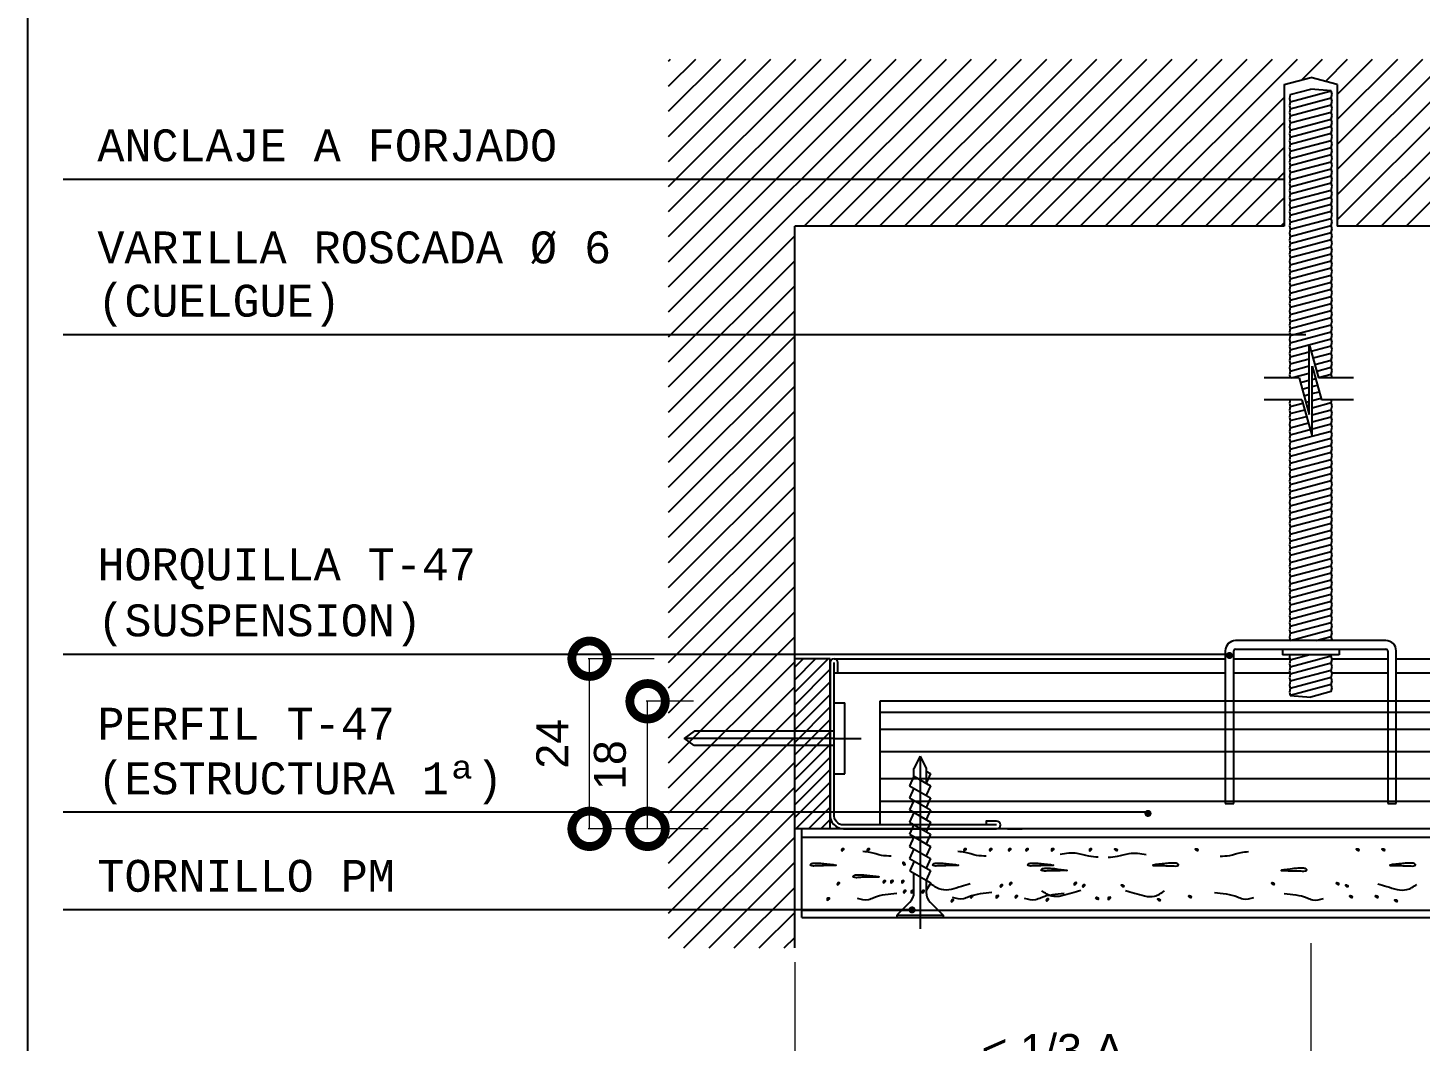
# Model space of a CAD drawing. Header units: millimetres. Extents: x 3383 to 4292, y 1469 to 1637.
# Drawn here: x 3481.3169 to 3481.5132, y 1569.6815 to 1569.8245 of the extents above; entities that cross this region are included whole.
import ezdxf

# ---------------------------------------------------------------- set-up
doc = ezdxf.new("R2010")
doc.units = ezdxf.units.MM
doc.header["$LTSCALE"] = 0.0035
doc.linetypes.add('DASHED', pattern=[0.75, 0.5, -0.25])
doc.layers.get('0').update_dxf_attribs({"lineweight": 5})
doc.layers.get('DEFPOINTS').update_dxf_attribs({"lineweight": 5})
doc.layers.add('AT_texto', color=7, linetype='Continuous', lineweight=5)
for name, color, linetype in [('CORTE', 2, 'Continuous'), ('COTAS', 1, 'Continuous'), ('DIBUJO', 7, 'Continuous'), ('LOGO_PLADUR', 7, 'Continuous'), ('MARCO', 7, 'Continuous'), ('MONTANTE', 3, 'Continuous'), ('PLACA', 7, 'Continuous'), ('PLACA_SOMBEADO', 9, 'Continuous'), ('SOMBRA', 8, 'Continuous'), ('TEXTO', 2, 'Continuous')]:
    doc.layers.add(name, color=color, linetype=linetype)
doc.styles.get("Standard").update_dxf_attribs({"font": 'LUCON.TTF'})
doc.styles.add('STYLE2', font='ARIAL.TTF')
doc.dimstyles.get("Standard").update_dxf_attribs({"dimtxt": 0.18, "dimasz": 0.18, "dimexe": 0.18, "dimexo": 0.0625, "dimgap": 0.09, "dimtad": 0, "dimtih": 1, "dimtoh": 1, "dimzin": 0, "dimdsep": 46, "dimtxsty": 'Standard', "dimcen": 0.09, "dimadec": 0, "dimazin": 0, "dimtfac": 1, "dimtofl": 0, "dimtmove": 0, "dimatfit": 3, "dimfxl": 0, "dimtolj": 1, "dimtzin": 0, "dimarcsym": 0})

# ---------------------------------------------------------------- blocks, each defined once
blk = doc.blocks.new('FIJACION')
for p, q in [((0, 0), (0, 3.83)), ((0, 0), (0, 3.83)), ((5, 1.5), (-5, 1.5)), ((-5, 0), (-5, 1.5)), ((5, 0), (5, 1.5)), ((5, 0), (-5, 0)), ((-1, 0), (-1, -19.71)), ((0, 0), (0, -21.14)), ((1, 0), (1, -19.71)), ((-1, -19.71), (0.01, -21.15)), ((1, -19.71), (-0.01, -21.15))]:
    blk.add_line(p, q)
blk = doc.blocks.new('_DOTSMALL')
at = {"color": 0, "linetype": 'ByBlock', "const_width": 0.5}
blk.add_lwpolyline([(-0.0625, 0, 1), (0.0625, 0, 1)], format="xyb", close=True, dxfattribs=at)
blk = doc.blocks.new('*D48')
at = {"color": 1, "linetype": 'ByBlock'}
for p, q in [((1247.4, -136.57), (1247.4, -157.2)), ((1174.63, -139.26), (1174.63, -157.2)), ((1247.4, -157.02), (1174.63, -157.02))]:
    blk.add_line(p, q, dxfattribs=at)
at = {"layer": 'DEFPOINTS', "color": 0, "linetype": 'ByBlock'}
for p in [(1247.4, -134.57), (1174.63, -137.26), (1174.63, -157.02)]:
    blk.add_point(p, dxfattribs=at)
at = {"color": 1, "linetype": 'ByBlock', "xscale": 10, "yscale": 10, "zscale": 10, "rotation": 180}
blk.add_blockref('_DOTSMALL', (1174.63, -157.02), dxfattribs=at)
at = {"color": 1, "linetype": 'ByBlock', "xscale": 10, "yscale": 10, "zscale": 10}
blk.add_blockref('_DOTSMALL', (1247.4, -157.02), dxfattribs=at)
at = {"color": 1, "linetype": 'ByBlock', "insert": (1211.02, -151.69), "char_height": 4.5, "attachment_point": 5, "style": 'STYLE2'}
blk.add_mtext('\\A1;< 1/3 A', dxfattribs=at)
blk = doc.blocks.new('*D51')
at = {"color": 1, "linetype": 'ByBlock'}
for p, q in [((1154.84, 68.01), (1145.53, 68.01)), ((1145.71, 44.01), (1145.71, 68.01)), ((1154.84, 44.01), (1145.53, 44.01))]:
    blk.add_line(p, q, dxfattribs=at)
at = {"layer": 'DEFPOINTS', "color": 0, "linetype": 'ByBlock'}
for p in [(1145.71, 68.01), (1156.84, 68.01), (1156.84, 44.01)]:
    blk.add_point(p, dxfattribs=at)
at = {"color": 1, "linetype": 'ByBlock', "xscale": 10, "yscale": 10, "zscale": 10}
for p, rotation in [((1145.71, 68.01), 90), ((1145.71, 44.01), 270)]:
    blk.add_blockref('_DOTSMALL', p, dxfattribs=dict(at, rotation=rotation))
at = {"color": 1, "linetype": 'ByBlock', "insert": (1140.45, 56.01), "char_height": 4.5, "attachment_point": 5, "rotation": 90, "style": 'STYLE2'}
blk.add_mtext('\\A1;24', dxfattribs=at)
blk = doc.blocks.new('*D49')
at = {"color": 1, "linetype": 'ByBlock'}
for p, q in [((1247.4, -136.57), (1247.4, -157.2)), ((1447.4, -147.46), (1447.4, -157.2)), ((1447.4, -157.02), (1247.4, -157.02))]:
    blk.add_line(p, q, dxfattribs=at)
at = {"layer": 'DEFPOINTS', "color": 0, "linetype": 'ByBlock'}
for p in [(1247.4, -134.57), (1447.4, -145.46), (1247.4, -157.02)]:
    blk.add_point(p, dxfattribs=at)
at = {"color": 1, "linetype": 'ByBlock', "xscale": 10, "yscale": 10, "zscale": 10, "rotation": 180}
blk.add_blockref('_DOTSMALL', (1247.4, -157.02), dxfattribs=at)
at = {"color": 1, "linetype": 'ByBlock', "xscale": 10, "yscale": 10, "zscale": 10}
blk.add_blockref('_DOTSMALL', (1447.4, -157.02), dxfattribs=at)
at = {"color": 1, "linetype": 'ByBlock', "insert": (1347.4, -151.77), "char_height": 4.5, "attachment_point": 5, "style": 'STYLE2'}
blk.add_mtext('\\A1;A', dxfattribs=at)
blk = doc.blocks.new('PP')
at = {"const_width": 0.5, "flags": 128}
blk.add_lwpolyline([(-0.25, -0.25, 1), (0.25, -0.25, 1)], format="xyb", close=True, dxfattribs=at)
blk = doc.blocks.new('PM25')
for p, q in [((0.3, 3.28), (0, 3.28)), ((0, 3.28), (0, -3.28)), ((2.14, 1.44), (0.3, 3.28)), ((0.3, 3.28), (0.3, -3.28)), ((22.74, 0), (-1.6, 0)), ((3.55, 0.86), (6.24, 0.86)), ((6.59, 1.46), (4.88, -1.5)), ((7.95, 0.84), (6.59, 1.46)), ((8.31, 1.48), (6.6, -1.49)), ((10.02, 1.48), (8.31, -1.49)), ((9.67, 0.86), (8.31, 1.48)), ((11.74, 1.48), (10.02, -1.49)), ((11.38, 0.86), (10.02, 1.48)), ((13.45, 1.48), (11.74, -1.49)), ((13.09, 0.86), (11.74, 1.48)), ((15.16, 1.48), (13.45, -1.49)), ((14.8, 0.86), (13.45, 1.48)), ((16.87, 1.48), (15.16, -1.49)), ((16.51, 0.86), (15.16, 1.48)), ((18.58, 1.48), (16.87, -1.49)), ((18.23, 0.86), (16.87, 1.48)), ((19.94, 0.86), (18.58, 1.48)), ((19.94, 0.86), (18.58, -1.49)), ((19.94, 0.86), (21.03, 0.86)), ((22.74, 0), (21.03, 0.86)), ((22.74, 0), (21.03, -0.86)), ((2.14, -1.44), (0.3, -3.28)), ((5.25, -0.86), (3.55, -0.86)), ((4.88, -1.52), (3.81, -0.88)), ((6.6, -1.49), (5.25, -0.86)), ((8.31, -1.49), (6.96, -0.86)), ((10.02, -1.49), (8.68, -0.86)), ((11.74, -1.49), (10.39, -0.86)), ((13.45, -1.49), (12.1, -0.86)), ((15.16, -1.49), (13.81, -0.86)), ((16.87, -1.49), (15.53, -0.86)), ((18.58, -1.49), (17.24, -0.86)), ((21.03, -0.86), (18.95, -0.86)), ((20.3, -1.49), (18.95, -0.86)), ((20.66, -0.86), (20.3, -1.49)), ((0.3, -3.28), (0, -3.28))]:
    blk.add_line(p, q)
for centre, start, end in [((3.55, 2.86), 225, 270), ((3.55, -2.86), 90, 135)]:
    blk.add_arc(centre, 2, start, end)
blk = doc.blocks.new('*D53')
at = {"color": 1, "linetype": 'ByBlock'}
for p, q in [((1221.35, -102.46), (1214.71, -102.46)), ((1214.89, -120.46), (1214.89, -102.46)), ((1223.45, -120.46), (1214.71, -120.46))]:
    blk.add_line(p, q, dxfattribs=at)
at = {"layer": 'DEFPOINTS', "color": 0, "linetype": 'ByBlock'}
for p in [(1214.89, -102.46), (1223.35, -102.46), (1225.45, -120.46)]:
    blk.add_point(p, dxfattribs=at)
at = {"color": 1, "linetype": 'ByBlock', "xscale": 10, "yscale": 10, "zscale": 10}
for p, rotation in [((1214.89, -102.46), 90), ((1214.89, -120.46), 270)]:
    blk.add_blockref('_DOTSMALL', p, dxfattribs=dict(at, rotation=rotation))
at = {"color": 1, "linetype": 'ByBlock', "insert": (1209.6, -111.46), "char_height": 4.5, "attachment_point": 5, "rotation": 90, "style": 'STYLE2'}
blk.add_mtext('\\A1;18', dxfattribs=at)
blk = doc.blocks.new('A$C11FA44B9')
at = {"layer": 'SOMBRA'}
h = blk.add_hatch(dxfattribs=at)
h.set_pattern_fill('ANSI31', color=256, scale=20, style=0)
h.set_pattern_definition([(45, (-1033.5038, 85.2777), (-1.767767, 1.767767), [])])
h.paths.add_polyline_path([(141.13, 112.49), (141.13, 117.85), (123.34, 117.85), (123.34, 112.49)])
h.paths.add_polyline_path([(141.13, 117.85), (141.13, 131.62), (123.34, 131.62), (123.34, 117.85)])
h.paths.add_polyline_path([(141.13, 131.62), (141.13, 141.06), (126.97, 141.06), (125.54, 142.06), (126.97, 143.06), (141.13, 143.06), (141.13, 153.9), (123.34, 153.9), (123.34, 131.62)])
h.paths.add_polyline_path([(125.54, 142.06), (126.97, 141.06), (141.13, 141.06), (141.13, 142.06)], flags=16)
h.paths.add_polyline_path([(141.13, 142.06), (141.13, 143.06), (126.97, 143.06), (125.54, 142.06)], flags=17)
h.paths.add_polyline_path([(141.13, 198.99), (123.34, 198.99), (123.34, 153.9), (141.13, 153.9)])
h.paths.add_polyline_path([(141.13, 214.32), (210.15, 214.32), (210.15, 220.92), (123.34, 220.92), (123.34, 198.99), (141.13, 198.99)])
h.paths.add_polyline_path([(210.15, 220.92), (210.15, 234.3), (213.9, 235.31), (217.64, 234.3), (217.64, 214.32), (410.15, 214.32), (410.15, 234.3), (413.9, 235.31), (417.64, 234.3), (417.64, 214.32), (439.11, 214.32), (439.11, 237.89), (123.34, 237.89), (123.34, 220.92)])
h.paths.add_polyline_path([(474.87, 214.32), (474.87, 175.41), (492.66, 175.41), (492.66, 191.14), (485.64, 191.14, -1), (485.14, 191.14, -1), (485.64, 191.14), (492.66, 191.14), (492.66, 227.99), (488.07, 227.99, -1), (487.57, 227.99, -1), (488.07, 227.99), (492.66, 227.99), (492.66, 237.89), (445.26, 237.89), (445.26, 214.32), (446.43, 214.32)])
h.paths.add_polyline_path([(474.87, 151.78), (492.66, 151.78), (492.66, 175.41), (474.87, 175.41)])
h.paths.add_polyline_path([(474.87, 151.78), (474.87, 143.06), (489.03, 143.06), (490.03, 142.36), (492.66, 142.36), (492.66, 151.78)])
h.paths.add_polyline_path([(492.66, 133.14), (492.66, 142.36), (490.03, 142.36), (490.46, 142.06), (489.03, 141.06), (474.87, 141.06), (474.87, 133.14)])
h.paths.add_polyline_path([(492.66, 133.14), (474.87, 133.14), (474.87, 121.76), (492.66, 121.76)])
h.paths.add_polyline_path([(474.87, 121.76), (474.87, 109.3), (492.66, 109.3), (492.66, 121.76)])
h.paths.add_polyline_path([(492.66, 99.99), (492.66, 109.3), (474.87, 109.3), (474.87, 99.99)])
h.paths.add_polyline_path([(474.87, 142.06), (474.87, 141.06), (489.03, 141.06), (490.46, 142.06)], flags=17)
h.paths.add_polyline_path([(474.87, 143.06), (474.87, 142.06), (490.46, 142.06), (490.03, 142.36), (488.84, 142.36, -1), (488.34, 142.36, -1), (488.84, 142.36), (490.03, 142.36), (489.03, 143.06)])
h = blk.add_hatch(dxfattribs=at)
h.set_pattern_fill('ANSI31', color=256, scale=10, style=0)
h.set_pattern_definition([(45, (-458.0904, 240.9778), (-0.8838835, 0.8838835), [])])
h.paths.add_polyline_path([(146.13, 153.29), (141.13, 153.29), (141.13, 129.29), (146.13, 129.29), (146.13, 131.06, -0.042095), (146.13, 131.39)])
at = {"layer": 'CORTE'}
for p, q in [((213.69, 187.76), (213.69, 197.62)), ((213.69, 197.62), (215.01, 192.91)), ((214.1, 184.68), (214.1, 194.55)), ((214.1, 194.55), (215.42, 189.84)), ((212.25, 192.91), (213.69, 187.76)), ((212.66, 189.84), (214.1, 184.68))]:
    blk.add_line(p, q, dxfattribs=at)
at = {"layer": 'CORTE', "ltscale": 5}
for p, q in [((212.25, 192.91), (207.33, 192.91)), ((219.93, 192.91), (215.01, 192.91)), ((212.66, 189.84), (207.33, 189.84)), ((219.93, 189.84), (215.42, 189.84))]:
    blk.add_line(p, q, dxfattribs=at)
at = {"layer": 'DIBUJO'}
for p, q in [((210.15, 234.3), (213.9, 235.31)), ((210.15, 234.3), (210.15, 214.32)), ((217.64, 234.3), (213.9, 235.31)), ((217.64, 234.3), (217.64, 214.32)), ((210.15, 214.32), (141.13, 214.32)), ((141.13, 112.49), (141.13, 214.32)), ((410.15, 214.32), (217.64, 214.32)), ((146.13, 153.29), (141.13, 153.29)), ((142.13, 116.79), (142.13, 129.29))]:
    blk.add_line(p, q, dxfattribs=at)
for points in [[(146.13, 129.29), (146.13, 153.29)], [(439.11, 129.29), (141.13, 129.29)]]:
    blk.add_lwpolyline(points, dxfattribs=at)
at = {"layer": 'MARCO', "flags": 128}
blk.add_lwpolyline([(583, 406.87), (583, 77.92), (33, 77.92), (33, 406.87)], close=True, dxfattribs=at)
at = {"layer": 'MONTANTE'}
for p, q in [((224.5, 155.85), (203.3, 155.85)), ((201.85, 154.4), (201.85, 147.29)), ((203.05, 147.29), (203.05, 154.4)), ((203.3, 154.65), (224.5, 154.65)), ((209.9, 154.65), (209.9, 153.85)), ((217.9, 154.65), (217.9, 153.85)), ((224.75, 154.4), (224.75, 147.29)), ((225.95, 147.29), (225.95, 154.4))]:
    blk.add_line(p, q, dxfattribs=at)
at = {"layer": 'MONTANTE', "linetype": 'DASHED', "ltscale": 0.5}
for p, q in [((201.85, 147.29), (201.85, 132.85)), ((203.05, 132.85), (203.05, 147.29)), ((224.75, 147.29), (224.75, 132.85)), ((225.95, 132.85), (225.95, 147.29)), ((201.85, 132.85), (203.05, 132.85)), ((224.75, 132.85), (225.95, 132.85))]:
    blk.add_line(p, q, dxfattribs=at)
at = {"layer": 'MONTANTE', "flags": 128}
for points in [[(146.68, 151.29), (147.23, 151.29), (147.23, 152.74, 1), (146.13, 152.74), (146.13, 131.39, 0.434382), (148.03, 129.29), (169.58, 129.29, 1), (169.58, 130.39), (168.13, 130.39), (168.13, 129.84)], [(169.58, 129.84), (148.03, 129.84, -0.441731), (146.68, 131.39), (146.68, 152.74)]]:
    blk.add_lwpolyline(points, format="xyb", dxfattribs=at)
for points in [[(217.9, 153.85), (209.9, 153.85)], [(171.16, 129.29), (173.23, 129.29)]]:
    blk.add_lwpolyline(points, dxfattribs=at)
at = {"layer": 'MONTANTE'}
for centre, radius, start, end in [((203.3, 154.4), 1.45, 90, 180), ((224.5, 154.4), 1.45, 0, 90), ((203.3, 154.4), 0.25, 90, 180), ((224.5, 154.4), 0.25, 0, 90)]:
    blk.add_arc(centre, radius, start, end, dxfattribs=at)
at = {"layer": 'PLACA', "color": 1}
for p, q in [((211.02, 232.88), (213.9, 233.65)), ((216.77, 233.42), (213.9, 233.65)), ((211.02, 232.88), (210.9, 232.35)), ((210.9, 232.35), (211.02, 231.88)), ((211.02, 231.88), (210.9, 231.35)), ((211.02, 231.88), (216.77, 233.42)), ((211.02, 230.88), (216.77, 232.42)), ((216.9, 232.95), (216.77, 233.42)), ((216.77, 232.42), (216.9, 232.95)), ((216.9, 231.95), (216.77, 232.42)), ((216.77, 231.42), (216.9, 231.95)), ((210.9, 231.35), (211.02, 230.88)), ((211.02, 230.88), (210.9, 230.35)), ((210.9, 230.35), (211.02, 229.88)), ((211.02, 229.88), (210.9, 229.35)), ((211.02, 229.88), (216.77, 231.42)), ((211.02, 228.88), (216.77, 230.42)), ((216.9, 230.95), (216.77, 231.42)), ((216.77, 230.42), (216.9, 230.95)), ((216.9, 229.95), (216.77, 230.42)), ((216.77, 229.42), (216.9, 229.95)), ((210.9, 229.35), (211.02, 228.88)), ((211.02, 228.88), (210.9, 228.35)), ((210.9, 228.35), (211.02, 227.88)), ((211.02, 227.88), (210.9, 227.35)), ((211.02, 227.88), (216.77, 229.42)), ((211.02, 226.88), (216.77, 228.42)), ((216.9, 228.95), (216.77, 229.42)), ((216.77, 228.42), (216.9, 228.95)), ((216.9, 227.95), (216.77, 228.42)), ((216.77, 227.42), (216.9, 227.95)), ((210.9, 227.35), (211.02, 226.88)), ((211.02, 226.88), (210.9, 226.35)), ((210.9, 226.35), (211.02, 225.88)), ((211.02, 225.88), (210.9, 225.35)), ((211.02, 225.88), (216.77, 227.42)), ((211.02, 224.88), (216.77, 226.42)), ((216.9, 226.95), (216.77, 227.42)), ((216.77, 226.42), (216.9, 226.95)), ((216.9, 225.95), (216.77, 226.42)), ((216.77, 225.42), (216.9, 225.95)), ((210.9, 225.35), (211.02, 224.88)), ((211.02, 224.88), (210.9, 224.35)), ((210.9, 224.35), (211.02, 223.88)), ((211.02, 223.88), (210.9, 223.35)), ((211.02, 223.88), (216.77, 225.42)), ((211.02, 222.88), (216.77, 224.42)), ((216.9, 224.95), (216.77, 225.42)), ((216.77, 224.42), (216.9, 224.95)), ((216.9, 223.95), (216.77, 224.42)), ((216.77, 223.42), (216.9, 223.95)), ((210.9, 223.35), (211.02, 222.88)), ((211.02, 222.88), (210.9, 222.35)), ((210.9, 222.35), (211.02, 221.88)), ((211.02, 221.88), (210.9, 221.35)), ((211.02, 221.88), (216.77, 223.42)), ((211.02, 220.88), (216.77, 222.42)), ((216.9, 222.95), (216.77, 223.42)), ((216.77, 222.42), (216.9, 222.95)), ((216.9, 221.95), (216.77, 222.42)), ((216.77, 221.42), (216.9, 221.95)), ((210.9, 221.35), (211.02, 220.88)), ((211.02, 220.88), (210.9, 220.35)), ((210.9, 220.35), (211.02, 219.88)), ((211.02, 219.88), (216.77, 221.42)), ((211.02, 218.88), (216.77, 220.42)), ((216.9, 220.95), (216.77, 221.42)), ((216.77, 220.42), (216.9, 220.95)), ((216.9, 219.95), (216.77, 220.42)), ((216.77, 219.42), (216.9, 219.95)), ((211.02, 219.88), (210.9, 219.35)), ((210.9, 219.35), (211.02, 218.88)), ((211.02, 218.88), (210.9, 218.35)), ((210.9, 218.35), (211.02, 217.88)), ((211.02, 217.88), (216.77, 219.42)), ((211.02, 216.88), (216.77, 218.42)), ((216.9, 218.95), (216.77, 219.42)), ((216.77, 218.42), (216.9, 218.95)), ((216.9, 217.95), (216.77, 218.42)), ((216.77, 217.42), (216.9, 217.95)), ((211.02, 217.88), (210.9, 217.35)), ((210.9, 217.35), (211.02, 216.88)), ((211.02, 216.88), (210.9, 216.35)), ((210.9, 216.35), (211.02, 215.88)), ((211.02, 215.88), (216.77, 217.42)), ((211.02, 214.88), (216.77, 216.42)), ((216.9, 216.95), (216.77, 217.42)), ((216.77, 216.42), (216.9, 216.95)), ((216.9, 215.95), (216.77, 216.42)), ((211.02, 215.88), (210.9, 215.35)), ((210.9, 215.35), (211.02, 214.88)), ((211.02, 214.88), (210.9, 214.35)), ((210.9, 214.35), (211.02, 213.88)), ((211.02, 213.88), (216.77, 215.42)), ((211.02, 212.88), (216.77, 214.42)), ((216.77, 215.42), (216.9, 215.95)), ((216.9, 214.95), (216.77, 215.42)), ((216.77, 214.42), (216.9, 214.95)), ((216.9, 213.95), (216.77, 214.42)), ((211.02, 213.88), (210.9, 213.35)), ((210.9, 213.35), (211.02, 212.88)), ((211.02, 212.88), (210.9, 212.35)), ((210.9, 212.35), (211.02, 211.88)), ((211.02, 211.88), (216.77, 213.42)), ((211.02, 210.88), (216.77, 212.42)), ((216.77, 213.42), (216.9, 213.95)), ((216.9, 212.95), (216.77, 213.42)), ((216.77, 212.42), (216.9, 212.95)), ((216.9, 211.95), (216.77, 212.42)), ((211.02, 211.88), (210.9, 211.35)), ((210.9, 211.35), (211.02, 210.88)), ((211.02, 210.88), (210.9, 210.35)), ((210.9, 210.35), (211.02, 209.88)), ((211.02, 209.88), (216.77, 211.42)), ((211.02, 208.88), (216.77, 210.42)), ((216.77, 211.42), (216.9, 211.95)), ((216.9, 210.95), (216.77, 211.42)), ((216.77, 210.42), (216.9, 210.95)), ((216.9, 209.95), (216.77, 210.42)), ((211.02, 209.88), (210.9, 209.35)), ((210.9, 209.35), (211.02, 208.88)), ((211.02, 208.88), (210.9, 208.35)), ((210.9, 208.35), (211.02, 207.88)), ((211.02, 207.88), (216.77, 209.42)), ((211.02, 206.88), (216.77, 208.42)), ((216.77, 209.42), (216.9, 209.95)), ((216.9, 208.95), (216.77, 209.42)), ((216.77, 208.42), (216.9, 208.95)), ((216.9, 207.95), (216.77, 208.42)), ((211.02, 207.88), (210.9, 207.35)), ((210.9, 207.35), (211.02, 206.88)), ((211.02, 206.88), (210.9, 206.35)), ((210.9, 206.35), (211.02, 205.88)), ((211.02, 205.88), (216.77, 207.42)), ((211.02, 204.88), (216.77, 206.42)), ((216.77, 207.42), (216.9, 207.95)), ((216.9, 206.95), (216.77, 207.42)), ((216.77, 206.42), (216.9, 206.95)), ((216.9, 205.95), (216.77, 206.42)), ((211.02, 205.88), (210.9, 205.35)), ((210.9, 205.35), (211.02, 204.88)), ((211.02, 204.88), (210.9, 204.35)), ((210.9, 204.35), (211.02, 203.88)), ((211.02, 203.88), (216.77, 205.42)), ((211.02, 202.88), (216.77, 204.42)), ((216.77, 205.42), (216.9, 205.95)), ((216.9, 204.95), (216.77, 205.42)), ((216.77, 204.42), (216.9, 204.95)), ((216.9, 203.95), (216.77, 204.42)), ((211.02, 203.88), (210.9, 203.35)), ((210.9, 203.35), (211.02, 202.88)), ((211.02, 202.88), (210.9, 202.35)), ((210.9, 202.35), (211.02, 201.88)), ((211.02, 201.88), (216.77, 203.42)), ((211.02, 200.88), (216.77, 202.42)), ((216.77, 203.42), (216.9, 203.95)), ((216.9, 202.95), (216.77, 203.42)), ((216.77, 202.42), (216.9, 202.95)), ((216.9, 201.95), (216.77, 202.42)), ((211.02, 201.88), (210.9, 201.35)), ((210.9, 201.35), (211.02, 200.88)), ((211.02, 200.88), (210.9, 200.35)), ((210.9, 200.35), (211.02, 199.88)), ((211.02, 199.88), (216.77, 201.42)), ((211.02, 198.88), (216.77, 200.42)), ((216.77, 201.42), (216.9, 201.95)), ((216.9, 200.95), (216.77, 201.42)), ((216.77, 200.42), (216.9, 200.95)), ((216.9, 199.95), (216.77, 200.42)), ((211.02, 199.88), (210.9, 199.35)), ((210.9, 199.35), (211.02, 198.88)), ((211.02, 198.88), (210.9, 198.35)), ((210.9, 198.35), (211.02, 197.88)), ((211.02, 197.88), (216.77, 199.42)), ((211.02, 196.88), (216.77, 198.42)), ((216.77, 199.42), (216.9, 199.95)), ((216.9, 198.95), (216.77, 199.42)), ((216.77, 198.42), (216.9, 198.95)), ((216.9, 197.95), (216.77, 198.42)), ((211.02, 197.88), (210.9, 197.35)), ((210.9, 197.35), (211.02, 196.88)), ((211.02, 196.88), (210.9, 196.35)), ((210.9, 196.35), (211.02, 195.88)), ((211.02, 195.88), (213.69, 196.6)), ((213.96, 196.67), (216.77, 197.42)), ((214.22, 195.74), (216.77, 196.42)), ((216.77, 197.42), (216.9, 197.95)), ((216.9, 196.95), (216.77, 197.42)), ((216.77, 196.42), (216.9, 196.95)), ((216.9, 195.95), (216.77, 196.42)), ((211.02, 195.88), (210.9, 195.35)), ((210.9, 195.35), (211.02, 194.88)), ((211.02, 194.88), (210.9, 194.35)), ((211.02, 194.88), (213.69, 195.6)), ((211.02, 193.88), (213.69, 194.6)), ((214.48, 194.81), (216.77, 195.42)), ((214.74, 193.88), (216.77, 194.42)), ((216.77, 195.42), (216.9, 195.95)), ((216.9, 194.95), (216.77, 195.42)), ((216.77, 194.42), (216.9, 194.95)), ((216.9, 193.95), (216.77, 194.42)), ((210.9, 194.35), (211.02, 193.88)), ((211.02, 193.88), (210.9, 193.35)), ((210.9, 193.35), (211.02, 192.91)), ((211.14, 192.91), (213.69, 193.6)), ((212.43, 192.26), (213.69, 192.6)), ((214.1, 193.71), (214.32, 193.76)), ((214.1, 192.71), (214.58, 192.83)), ((215, 192.95), (216.77, 193.42)), ((216.77, 193.42), (216.9, 193.95)), ((216.9, 192.95), (216.77, 193.42)), ((216.88, 192.91), (216.9, 192.95)), ((212.69, 191.33), (213.69, 191.6)), ((212.95, 190.4), (213.69, 190.6)), ((214.1, 191.71), (214.84, 191.9)), ((214.1, 190.71), (215.1, 190.97)), ((211.01, 189.84), (210.9, 189.35)), ((210.9, 189.35), (211.02, 188.88)), ((211.02, 188.88), (210.9, 188.35)), ((211.02, 188.88), (212.79, 189.36)), ((213.21, 189.47), (213.69, 189.6)), ((213.47, 188.54), (213.69, 188.6)), ((214.1, 189.71), (215.36, 190.04)), ((214.1, 188.71), (216.77, 189.42)), ((216.77, 189.42), (216.87, 189.84)), ((216.9, 188.95), (216.77, 189.42)), ((216.77, 188.42), (216.9, 188.95)), ((210.9, 188.35), (211.02, 187.88)), ((211.02, 187.88), (210.9, 187.35)), ((210.9, 187.35), (211.02, 186.88)), ((211.02, 186.88), (210.9, 186.35)), ((211.02, 187.88), (213.05, 188.42)), ((211.02, 186.88), (213.31, 187.49)), ((211.02, 185.88), (213.57, 186.56)), ((214.1, 187.71), (216.77, 188.42)), ((214.1, 186.71), (216.77, 187.42)), ((216.9, 187.95), (216.77, 188.42)), ((216.77, 187.42), (216.9, 187.95)), ((216.9, 186.95), (216.77, 187.42)), ((216.77, 186.42), (216.9, 186.95)), ((210.9, 186.35), (211.02, 185.88)), ((211.02, 185.88), (210.9, 185.35)), ((210.9, 185.35), (211.02, 184.88)), ((211.02, 184.88), (210.9, 184.35)), ((211.02, 184.88), (216.77, 186.42)), ((211.02, 183.88), (216.77, 185.42)), ((216.9, 185.95), (216.77, 186.42)), ((216.77, 185.42), (216.9, 185.95)), ((216.9, 184.95), (216.77, 185.42)), ((216.77, 184.42), (216.9, 184.95)), ((210.9, 184.35), (211.02, 183.88)), ((211.02, 183.88), (210.9, 183.35)), ((210.9, 183.35), (211.02, 182.88)), ((211.02, 182.88), (210.9, 182.35)), ((211.02, 182.88), (216.77, 184.42)), ((211.02, 181.88), (216.77, 183.42)), ((216.9, 183.95), (216.77, 184.42)), ((216.77, 183.42), (216.9, 183.95)), ((216.9, 182.95), (216.77, 183.42)), ((216.77, 182.42), (216.9, 182.95)), ((210.9, 182.35), (211.02, 181.88)), ((211.02, 181.88), (210.9, 181.35)), ((210.9, 181.35), (211.02, 180.88)), ((211.02, 180.88), (210.9, 180.35)), ((211.02, 180.88), (216.77, 182.42)), ((211.02, 179.88), (216.77, 181.42)), ((216.9, 181.95), (216.77, 182.42)), ((216.77, 181.42), (216.9, 181.95)), ((216.9, 180.95), (216.77, 181.42)), ((216.77, 180.42), (216.9, 180.95)), ((210.9, 180.35), (211.02, 179.88)), ((211.02, 179.88), (210.9, 179.35)), ((210.9, 179.35), (211.02, 178.88)), ((211.02, 178.88), (210.9, 178.35)), ((211.02, 178.88), (216.77, 180.42)), ((211.02, 177.88), (216.77, 179.42)), ((216.9, 179.95), (216.77, 180.42)), ((216.77, 179.42), (216.9, 179.95)), ((216.9, 178.95), (216.77, 179.42)), ((216.77, 178.42), (216.9, 178.95)), ((210.9, 178.35), (211.02, 177.88)), ((211.02, 177.88), (210.9, 177.35)), ((210.9, 177.35), (211.02, 176.88)), ((211.02, 176.88), (210.9, 176.35)), ((211.02, 176.88), (216.77, 178.42)), ((211.02, 175.88), (216.77, 177.42)), ((216.9, 177.95), (216.77, 178.42)), ((216.77, 177.42), (216.9, 177.95)), ((216.9, 176.95), (216.77, 177.42)), ((216.77, 176.42), (216.9, 176.95)), ((210.9, 176.35), (211.02, 175.88)), ((211.02, 175.88), (210.9, 175.35)), ((210.9, 175.35), (211.02, 174.88)), ((211.02, 174.88), (210.9, 174.35)), ((211.02, 174.88), (216.77, 176.42)), ((211.02, 173.88), (216.77, 175.42)), ((216.9, 175.95), (216.77, 176.42)), ((216.77, 175.42), (216.9, 175.95)), ((216.9, 174.95), (216.77, 175.42)), ((216.77, 174.42), (216.9, 174.95)), ((210.9, 174.35), (211.02, 173.88)), ((211.02, 173.88), (210.9, 173.35)), ((210.9, 173.35), (211.02, 172.88)), ((211.02, 172.88), (210.9, 172.35)), ((211.02, 172.88), (216.77, 174.42)), ((211.02, 171.88), (216.77, 173.42)), ((216.9, 173.95), (216.77, 174.42)), ((216.77, 173.42), (216.9, 173.95)), ((216.9, 172.95), (216.77, 173.42)), ((216.77, 172.42), (216.9, 172.95)), ((210.9, 172.35), (211.02, 171.88)), ((211.02, 171.88), (210.9, 171.35)), ((210.9, 171.35), (211.02, 170.88)), ((211.02, 170.88), (210.9, 170.35)), ((211.02, 170.88), (216.77, 172.42)), ((211.02, 169.88), (216.77, 171.42)), ((216.9, 171.95), (216.77, 172.42)), ((216.77, 171.42), (216.9, 171.95)), ((216.9, 170.95), (216.77, 171.42)), ((216.77, 170.42), (216.9, 170.95)), ((210.9, 170.35), (211.02, 169.88)), ((211.02, 169.88), (210.9, 169.35)), ((210.9, 169.35), (211.02, 168.88)), ((211.02, 168.88), (210.9, 168.35)), ((211.02, 168.88), (216.77, 170.42)), ((211.02, 167.88), (216.77, 169.42)), ((216.9, 169.95), (216.77, 170.42)), ((216.77, 169.42), (216.9, 169.95)), ((216.9, 168.95), (216.77, 169.42)), ((216.77, 168.42), (216.9, 168.95)), ((210.9, 168.35), (211.02, 167.88)), ((211.02, 167.88), (210.9, 167.35)), ((210.9, 167.35), (211.02, 166.88)), ((211.02, 166.88), (210.9, 166.35)), ((211.02, 166.88), (216.77, 168.42)), ((211.02, 165.88), (216.77, 167.42)), ((216.9, 167.95), (216.77, 168.42)), ((216.77, 167.42), (216.9, 167.95)), ((216.9, 166.95), (216.77, 167.42)), ((216.77, 166.42), (216.9, 166.95)), ((210.9, 166.35), (211.02, 165.88)), ((211.02, 165.88), (210.9, 165.35)), ((210.9, 165.35), (211.02, 164.88)), ((211.02, 164.88), (216.77, 166.42)), ((211.02, 163.88), (216.77, 165.42)), ((216.9, 165.95), (216.77, 166.42)), ((216.77, 165.42), (216.9, 165.95)), ((216.9, 164.95), (216.77, 165.42)), ((216.77, 164.42), (216.9, 164.95)), ((211.02, 164.88), (210.9, 164.35)), ((210.9, 164.35), (211.02, 163.88)), ((211.02, 163.88), (210.9, 163.35)), ((210.9, 163.35), (211.02, 162.88)), ((211.02, 162.88), (216.77, 164.42)), ((211.02, 161.88), (216.77, 163.42)), ((216.9, 163.95), (216.77, 164.42)), ((216.77, 163.42), (216.9, 163.95)), ((216.9, 162.95), (216.77, 163.42)), ((216.77, 162.42), (216.9, 162.95)), ((211.02, 162.88), (210.9, 162.35)), ((210.9, 162.35), (211.02, 161.88)), ((211.02, 161.88), (210.9, 161.35)), ((210.9, 161.35), (211.02, 160.88)), ((211.02, 160.88), (216.77, 162.42)), ((211.02, 159.88), (216.77, 161.42)), ((216.9, 161.95), (216.77, 162.42)), ((216.77, 161.42), (216.9, 161.95)), ((216.9, 160.95), (216.77, 161.42)), ((211.02, 160.88), (210.9, 160.35)), ((210.9, 160.35), (211.02, 159.88)), ((211.02, 159.88), (210.9, 159.35)), ((210.9, 159.35), (211.02, 158.88)), ((211.02, 158.88), (216.77, 160.42)), ((211.02, 157.88), (216.77, 159.42)), ((216.77, 160.42), (216.9, 160.95)), ((216.9, 159.95), (216.77, 160.42)), ((216.77, 159.42), (216.9, 159.95)), ((216.9, 158.95), (216.77, 159.42)), ((211.02, 158.88), (210.9, 158.35)), ((210.9, 158.35), (211.02, 157.88)), ((211.02, 157.88), (210.9, 157.35)), ((210.9, 157.35), (211.02, 156.88)), ((211.02, 156.88), (216.77, 158.42)), ((211.02, 155.88), (216.77, 157.42)), ((216.77, 158.42), (216.9, 158.95)), ((216.9, 157.95), (216.77, 158.42)), ((216.77, 157.42), (216.9, 157.95)), ((216.9, 156.95), (216.77, 157.42)), ((211.02, 156.88), (210.9, 156.35)), ((210.9, 156.35), (211.02, 155.88)), ((211.02, 155.88), (211.02, 155.85)), ((214.64, 155.85), (216.77, 156.42)), ((216.77, 156.42), (216.9, 156.95)), ((216.9, 155.95), (216.77, 156.42)), ((216.87, 155.85), (216.9, 155.95)), ((146.68, 153.29), (201.85, 153.29)), ((203.05, 153.29), (210.98, 153.29)), ((210.96, 153.85), (210.9, 153.58)), ((210.9, 153.58), (211.02, 153.11)), ((213.78, 153.85), (211.02, 153.11)), ((216.77, 153.65), (211.02, 152.11)), ((216.77, 153.65), (216.81, 153.85)), ((216.9, 153.19), (216.77, 153.65)), ((216.77, 152.65), (216.9, 153.19)), ((216.87, 153.29), (224.75, 153.29)), ((225.95, 153.29), (401.85, 153.29)), ((147.23, 151.29), (201.85, 151.29)), ((203.05, 151.29), (210.98, 151.29)), ((211.02, 153.11), (210.9, 152.58)), ((210.9, 152.58), (211.02, 152.11)), ((211.02, 152.11), (210.9, 151.58)), ((210.9, 151.58), (211.02, 151.11)), ((216.77, 152.65), (211.02, 151.11)), ((216.77, 151.65), (211.02, 150.11)), ((216.9, 152.19), (216.77, 152.65)), ((216.77, 151.65), (216.9, 152.19)), ((216.9, 151.19), (216.77, 151.65)), ((216.77, 150.65), (216.9, 151.19)), ((216.87, 151.29), (224.75, 151.29)), ((225.95, 151.29), (401.85, 151.29)), ((211.02, 151.11), (210.9, 150.58)), ((210.9, 150.58), (211.02, 150.11)), ((211.02, 150.11), (210.9, 149.58)), ((210.9, 149.58), (211.02, 149.11)), ((216.77, 150.65), (211.02, 149.11)), ((216.77, 149.65), (211.02, 148.11)), ((216.9, 150.19), (216.77, 150.65)), ((216.77, 149.65), (216.9, 150.19)), ((216.9, 149.19), (216.77, 149.65)), ((153.13, 147.29), (153.13, 129.84)), ((439.11, 147.29), (153.13, 147.29)), ((211.02, 149.11), (210.9, 148.58)), ((210.9, 148.58), (211.02, 148.11)), ((211.02, 148.11), (213.9, 147.88)), ((216.77, 148.65), (213.9, 147.88)), ((216.77, 148.65), (216.9, 149.19)), ((153.13, 145.76), (439.11, 145.76)), ((153.13, 143.37), (439.11, 143.37)), ((153.13, 140.21), (439.11, 140.21)), ((153.13, 136.37), (439.11, 136.37)), ((153.13, 133.21), (439.11, 133.21)), ((142.13, 128.13), (439.11, 128.13)), ((142.13, 117.82), (439.11, 117.82))]:
    blk.add_line(p, q, dxfattribs=at)
at = {"layer": 'PLACA'}
blk.add_line((142.13, 116.79), (439.11, 116.79), dxfattribs=at)
at = {"layer": 'PLACA_SOMBEADO'}
for points, start_tangent, end_tangent in [([(148.01, 126.32), (147.76, 126.18), (147.76, 126.4), (147.91, 126.47), (148.06, 126.47), (148.01, 126.32)], (-0.765457, -0.643487), (-0.765457, -0.643487)), ([(151.63, 126.32), (151.38, 126.18), (151.38, 126.4), (151.53, 126.47), (151.68, 126.47), (151.63, 126.32)], (-0.765457, -0.643487), (-0.765457, -0.643487)), ([(165.26, 126.32), (165.01, 126.18), (165.01, 126.4), (165.16, 126.47), (165.31, 126.47), (165.26, 126.32)], (-0.765457, -0.643487), (-0.765457, -0.643487)), ([(168.88, 126.32), (168.63, 126.18), (168.63, 126.4), (168.78, 126.47), (168.92, 126.47), (168.88, 126.32)], (-0.765457, -0.643487), (-0.765457, -0.643487)), ([(171.57, 126.32), (171.33, 126.18), (171.33, 126.4), (171.48, 126.47), (171.62, 126.47), (171.57, 126.32)], (-0.765457, -0.643487), (-0.765457, -0.643487)), ([(173.99, 126.32), (173.75, 126.18), (173.75, 126.4), (173.89, 126.47), (174.04, 126.47), (173.99, 126.32)], (-0.765457, -0.643487), (-0.765457, -0.643487)), ([(177.61, 126.32), (177.36, 126.18), (177.36, 126.4), (177.51, 126.47), (177.66, 126.47), (177.61, 126.32)], (-0.765457, -0.643487), (-0.765457, -0.643487)), ([(182.95, 126.32), (182.71, 126.18), (182.71, 126.4), (182.85, 126.47), (183, 126.47), (182.95, 126.32)], (-0.765457, -0.643487), (-0.765457, -0.643487)), ([(186.31, 126.32), (186.55, 126.18), (186.55, 126.4), (186.41, 126.47), (186.26, 126.47), (186.31, 126.32)], (0.765457, -0.643487), (0.765457, -0.643487)), ([(197.69, 126.32), (197.93, 126.18), (197.93, 126.4), (197.78, 126.47), (197.64, 126.47), (197.69, 126.32)], (0.765457, -0.643487), (0.765457, -0.643487)), ([(220.39, 126.32), (220.63, 126.18), (220.63, 126.4), (220.48, 126.47), (220.34, 126.47), (220.39, 126.32)], (0.765457, -0.643487), (0.765457, -0.643487)), ([(224, 126.32), (224.25, 126.18), (224.25, 126.4), (224.1, 126.47), (223.95, 126.47), (224, 126.32)], (0.765457, -0.643487), (0.765457, -0.643487)), ([(144, 124.05), (144.74, 124.09), (145.51, 124.1), (146.16, 124.11), (146.98, 124.15), (145.67, 124.34), (144.79, 124.43), (143.98, 124.45), (143.42, 124.32), (143.35, 124.24), (144, 124.05)], (0.985208, 0.171362), (0.985208, 0.171362)), ([(156.55, 124.5), (156.69, 124.26), (156.47, 124.26), (156.4, 124.41), (156.4, 124.55), (156.55, 124.5)], (0.643487, -0.765457), (0.643487, -0.765457)), ([(161.25, 124.05), (161.99, 124.09), (162.75, 124.1), (163.41, 124.11), (164.23, 124.15), (162.92, 124.34), (162.04, 124.43), (161.22, 124.45), (160.67, 124.32), (160.6, 124.24), (161.25, 124.05)], (0.985208, 0.171362), (0.985208, 0.171362)), ([(174.65, 124.05), (175.39, 124.09), (176.16, 124.1), (176.81, 124.11), (177.63, 124.15), (176.32, 124.34), (175.44, 124.43), (174.63, 124.45), (174.07, 124.32), (174, 124.24), (174.65, 124.05)], (0.985208, 0.171362), (0.985208, 0.171362)), ([(176.56, 123.33), (177.3, 123.37), (178.07, 123.38), (178.72, 123.39), (179.55, 123.43), (178.24, 123.62), (177.35, 123.71), (176.54, 123.73), (175.98, 123.6), (175.91, 123.52), (176.56, 123.33)], (0.985208, 0.171362), (0.985208, 0.171362)), ([(194.61, 124.05), (193.87, 124.09), (193.1, 124.1), (192.45, 124.11), (191.63, 124.15), (192.94, 124.34), (193.82, 124.43), (194.63, 124.45), (195.19, 124.32), (195.26, 124.24), (194.61, 124.05)], (-0.985208, 0.171362), (-0.985208, 0.171362)), ([(212.7, 123.33), (211.96, 123.37), (211.19, 123.38), (210.54, 123.39), (209.71, 123.43), (211.02, 123.62), (211.91, 123.71), (212.72, 123.73), (213.28, 123.6), (213.35, 123.52), (212.7, 123.33)], (-0.985208, 0.171362), (-0.985208, 0.171362)), ([(228.01, 124.05), (227.27, 124.09), (226.51, 124.1), (225.85, 124.11), (225.03, 124.15), (226.34, 124.34), (227.22, 124.43), (228.04, 124.45), (228.59, 124.32), (228.66, 124.24), (228.01, 124.05)], (-0.985208, 0.171362), (-0.985208, 0.171362)), ([(150.05, 122.41), (150.78, 122.45), (151.55, 122.46), (152.21, 122.47), (153.03, 122.51), (151.72, 122.7), (150.84, 122.79), (150.02, 122.81), (149.47, 122.68), (149.4, 122.6), (150.05, 122.41)], (0.985208, 0.171362), (0.985208, 0.171362)), ([(153.9, 121.82), (153.65, 121.68), (153.65, 121.9), (153.8, 121.97), (153.95, 121.97), (153.9, 121.82)], (-0.765457, -0.643487), (-0.765457, -0.643487)), ([(154.95, 121.82), (154.71, 121.68), (154.71, 121.9), (154.85, 121.97), (155, 121.97), (154.95, 121.82)], (-0.765457, -0.643487), (-0.765457, -0.643487)), ([(156.5, 121.82), (156.25, 121.68), (156.25, 121.9), (156.4, 121.97), (156.54, 121.97), (156.5, 121.82)], (-0.765457, -0.643487), (-0.765457, -0.643487)), ([(147.4, 121.53), (147.15, 121.38), (147.15, 121.6), (147.3, 121.68), (147.45, 121.68), (147.4, 121.53)], (-0.765457, -0.643487), (-0.765457, -0.643487)), ([(156.76, 120.43), (156.51, 120.28), (156.51, 120.5), (156.66, 120.58), (156.81, 120.58), (156.76, 120.43)], (-0.765457, -0.643487), (-0.765457, -0.643487)), ([(157.81, 120.43), (157.57, 120.28), (157.57, 120.5), (157.71, 120.58), (157.86, 120.58), (157.81, 120.43)], (-0.765457, -0.643487), (-0.765457, -0.643487)), ([(159.36, 120.43), (159.11, 120.28), (159.11, 120.5), (159.26, 120.58), (159.41, 120.58), (159.36, 120.43)], (-0.765457, -0.643487), (-0.765457, -0.643487)), ([(166.19, 119.7), (165.95, 119.56), (165.95, 119.78), (166.09, 119.85), (166.24, 119.85), (166.19, 119.7)], (-0.765457, -0.643487), (-0.765457, -0.643487)), ([(169.81, 119.7), (169.56, 119.56), (169.56, 119.78), (169.71, 119.85), (169.86, 119.85), (169.81, 119.7)], (-0.765457, -0.643487), (-0.765457, -0.643487)), ([(170.39, 121.23), (170.14, 121.09), (170.14, 121.31), (170.29, 121.38), (170.43, 121.38), (170.39, 121.23)], (-0.765457, -0.643487), (-0.765457, -0.643487)), ([(171.7, 121.53), (171.46, 121.38), (171.46, 121.6), (171.6, 121.68), (171.75, 121.68), (171.7, 121.53)], (-0.765457, -0.643487), (-0.765457, -0.643487)), ([(172.51, 119.7), (172.26, 119.56), (172.26, 119.78), (172.41, 119.85), (172.56, 119.85), (172.51, 119.7)], (-0.765457, -0.643487), (-0.765457, -0.643487)), ([(180.8, 121.53), (180.55, 121.38), (180.55, 121.6), (180.7, 121.68), (180.85, 121.68), (180.8, 121.53)], (-0.765457, -0.643487), (-0.765457, -0.643487)), ([(182, 121.23), (181.76, 121.09), (181.76, 121.31), (181.9, 121.38), (182.05, 121.38), (182, 121.23)], (-0.765457, -0.643487), (-0.765457, -0.643487)), ([(187.26, 121.23), (187.5, 121.09), (187.5, 121.31), (187.36, 121.38), (187.21, 121.38), (187.26, 121.23)], (0.765457, -0.643487), (0.765457, -0.643487)), ([(196.75, 119.7), (197, 119.56), (197, 119.78), (196.85, 119.85), (196.71, 119.85), (196.75, 119.7)], (0.765457, -0.643487), (0.765457, -0.643487)), ([(208.46, 121.53), (208.71, 121.38), (208.71, 121.6), (208.56, 121.68), (208.41, 121.68), (208.46, 121.53)], (0.765457, -0.643487), (0.765457, -0.643487)), ([(217.56, 121.53), (217.8, 121.38), (217.8, 121.6), (217.66, 121.68), (217.51, 121.68), (217.56, 121.53)], (0.765457, -0.643487), (0.765457, -0.643487)), ([(218.87, 121.23), (219.12, 121.09), (219.12, 121.31), (218.97, 121.38), (218.83, 121.38), (218.87, 121.23)], (0.765457, -0.643487), (0.765457, -0.643487)), ([(219.45, 119.7), (219.7, 119.56), (219.7, 119.78), (219.55, 119.85), (219.4, 119.85), (219.45, 119.7)], (0.765457, -0.643487), (0.765457, -0.643487)), ([(223.07, 119.7), (223.32, 119.56), (223.32, 119.78), (223.17, 119.85), (223.02, 119.85), (223.07, 119.7)], (0.765457, -0.643487), (0.765457, -0.643487)), ([(145.97, 119.36), (145.72, 119.22), (145.72, 119.44), (145.87, 119.51), (146.02, 119.51), (145.97, 119.36)], (-0.765457, -0.643487), (-0.765457, -0.643487)), ([(163.46, 119.13), (163.22, 118.98), (163.22, 119.2), (163.37, 119.28), (163.51, 119.28), (163.46, 119.13)], (-0.765457, -0.643487), (-0.765457, -0.643487)), ([(176.87, 119.26), (176.62, 119.12), (176.62, 119.34), (176.77, 119.41), (176.91, 119.41), (176.87, 119.26)], (-0.765457, -0.643487), (-0.765457, -0.643487)), ([(183.66, 119.47), (183.91, 119.33), (183.91, 119.55), (183.76, 119.62), (183.62, 119.62), (183.66, 119.47)], (0.765457, -0.643487), (0.765457, -0.643487)), ([(185.6, 119.47), (185.35, 119.33), (185.35, 119.55), (185.5, 119.62), (185.65, 119.62), (185.6, 119.47)], (-0.765457, -0.643487), (-0.765457, -0.643487)), ([(192.39, 119.26), (192.64, 119.12), (192.64, 119.34), (192.49, 119.41), (192.35, 119.41), (192.39, 119.26)], (0.765457, -0.643487), (0.765457, -0.643487)), ([(225.8, 119.13), (226.04, 118.98), (226.04, 119.2), (225.89, 119.28), (225.75, 119.28), (225.8, 119.13)], (0.765457, -0.643487), (0.765457, -0.643487))]:
    blk.add_spline(points, degree=3, dxfattribs=dict(at, start_tangent=start_tangent, end_tangent=end_tangent))
for points in [[(154.73, 125.43), (153.39, 125.55), (151.77, 125.95), (150.75, 126.08)], [(168.14, 125.43), (166.79, 125.55), (165.17, 125.95), (164.15, 126.08)], [(183.94, 125.3), (182.6, 125.42), (180.98, 125.82), (178.56, 125.67)], [(185.32, 125.3), (186.66, 125.42), (188.28, 125.82), (190.7, 125.67)], [(201.12, 125.43), (202.47, 125.55), (204.09, 125.95), (205.11, 126.08)], [(155.54, 120.17), (152.29, 119.56), (151.52, 119.28), (149.98, 119.48)], [(165.89, 121.51), (164.63, 121.16), (161.81, 120.72), (160.39, 121.46)], [(168.94, 120.3), (165.69, 119.69), (164.92, 119.42), (163.38, 119.61)], [(179.11, 120.17), (175.87, 119.56), (175.09, 119.28), (173.55, 119.48)], [(181.48, 120.58), (180.21, 120.23), (177.4, 119.79), (175.98, 120.53)], [(187.78, 120.58), (189.05, 120.23), (191.86, 119.79), (193.28, 120.53)], [(200.32, 120.3), (203.57, 119.69), (204.34, 119.42), (205.88, 119.61)], [(210.15, 120.17), (213.39, 119.56), (214.17, 119.28), (215.71, 119.48)], [(223.37, 121.51), (224.64, 121.16), (227.45, 120.72), (228.87, 121.46)]]:
    blk.add_spline(points, degree=3, dxfattribs=at)
at = {"layer": 'TEXTO'}
for points in [[(210.15, 220.92), (38, 220.92)], [(213.19, 198.99), (38, 198.99)], [(202.4, 153.9), (38, 153.9)], [(191.04, 131.62), (38, 131.62)], [(157.68, 117.85), (38, 117.85)]]:
    blk.add_lwpolyline(points, dxfattribs=at)
at = {"layer": 'LOGO_PLADUR', "xscale": -1, "rotation": 180}
for p in [(202.44, 153.5), (190.95, 131.22), (157.68, 117.6)]:
    blk.add_blockref('PP', p, dxfattribs=at)
at = {"layer": 'LOGO_PLADUR'}
for name, p, rotation in [('FIJACION', (146.68, 142.06), 270), ('PM25', (158.81, 116.79), 90)]:
    blk.add_blockref(name, p, dxfattribs=dict(at, rotation=rotation))
at = {"layer": 'TEXTO'}
for s, p in [('ANCLAJE A FORJADO', (42.81, 223.47)), ('VARILLA ROSCADA %%c 6', (42.81, 209.07)), ('(CUELGUE)', (42.81, 201.55)), ('HORQUILLA T-47', (42.81, 164.35)), ('(SUSPENSION)', (42.81, 156.45)), ('PERFIL T-47', (42.81, 141.87)), ('(ESTRUCTURA 1ª)', (42.81, 134.17)), ('TORNILLO PM', (42.81, 120.41))]:
    blk.add_text(s, height=4.5, dxfattribs=at).set_placement(p)
at = {"layer": 'COTAS'}
for base, p1, p2, picture, middle, set_off in [((112.21, 153.29), (123.34, 129.29), (123.34, 153.29), '*D51', (106.95, 141.29), (-1033.5, 85.28)), ((120.4, 147.29), (130.95, 129.29), (128.85, 147.29), '*D53', (115.1, 138.29), (-1094.5, 249.75))]:
    dim = blk.add_linear_dim(base=base, p1=p1, p2=p2, angle=90, dimstyle='Standard', override={"dimtxt": 4.5, "dimasz": 10, "dimexo": 2, "dimgap": 3, "dimtad": 3, "dimtih": 0, "dimtoh": 0, "dimdec": 0, "dimtxsty": 'STYLE2', "dimblk1": 'DOTSMALL', "dimblk2": 'DOTSMALL', "dimsah": 1, "dimclrd": 1, "dimclre": 1, "dimclrt": 1, "dimtmove": 2}, dxfattribs=at)
    dim.commit()
    dim.dimension.update_dxf_attribs({"geometry": picture, "text_midpoint": middle, "insert": set_off})
for base, p1, p2, text, picture, middle in [((141.13, 92.74), (213.9, 115.18), (141.13, 112.49), '< 1/3 A', '*D48', (177.51, 98.06)), ((213.9, 92.74), (413.9, 104.3), (213.9, 115.18), 'A', '*D49', (313.9, 97.99))]:
    dim = blk.add_linear_dim(base=base, p1=p1, p2=p2, text=text, dimstyle='Standard', override={"dimtxt": 4.5, "dimasz": 10, "dimexo": 2, "dimgap": 3, "dimtad": 1, "dimtih": 0, "dimtoh": 0, "dimdec": 1, "dimtxsty": 'STYLE2', "dimblk1": 'DOTSMALL', "dimblk2": 'DOTSMALL', "dimsah": 1, "dimclrd": 1, "dimclre": 1, "dimclrt": 1, "dimtmove": 2}, dxfattribs=at)
    dim.commit()
    dim.dimension.update_dxf_attribs({"geometry": picture, "text_midpoint": middle, "insert": (-1033.5, 249.75)})

msp = doc.modelspace()

# ---------------------------------------------------------------- block references
at = {"layer": 'AT_texto', "xscale": 0.001, "yscale": 0.001, "zscale": 0.001}
msp.add_blockref('A$C11FA44B9', (3481.28387, 1569.58218), dxfattribs=at)

doc.saveas('drawing.dxf')
